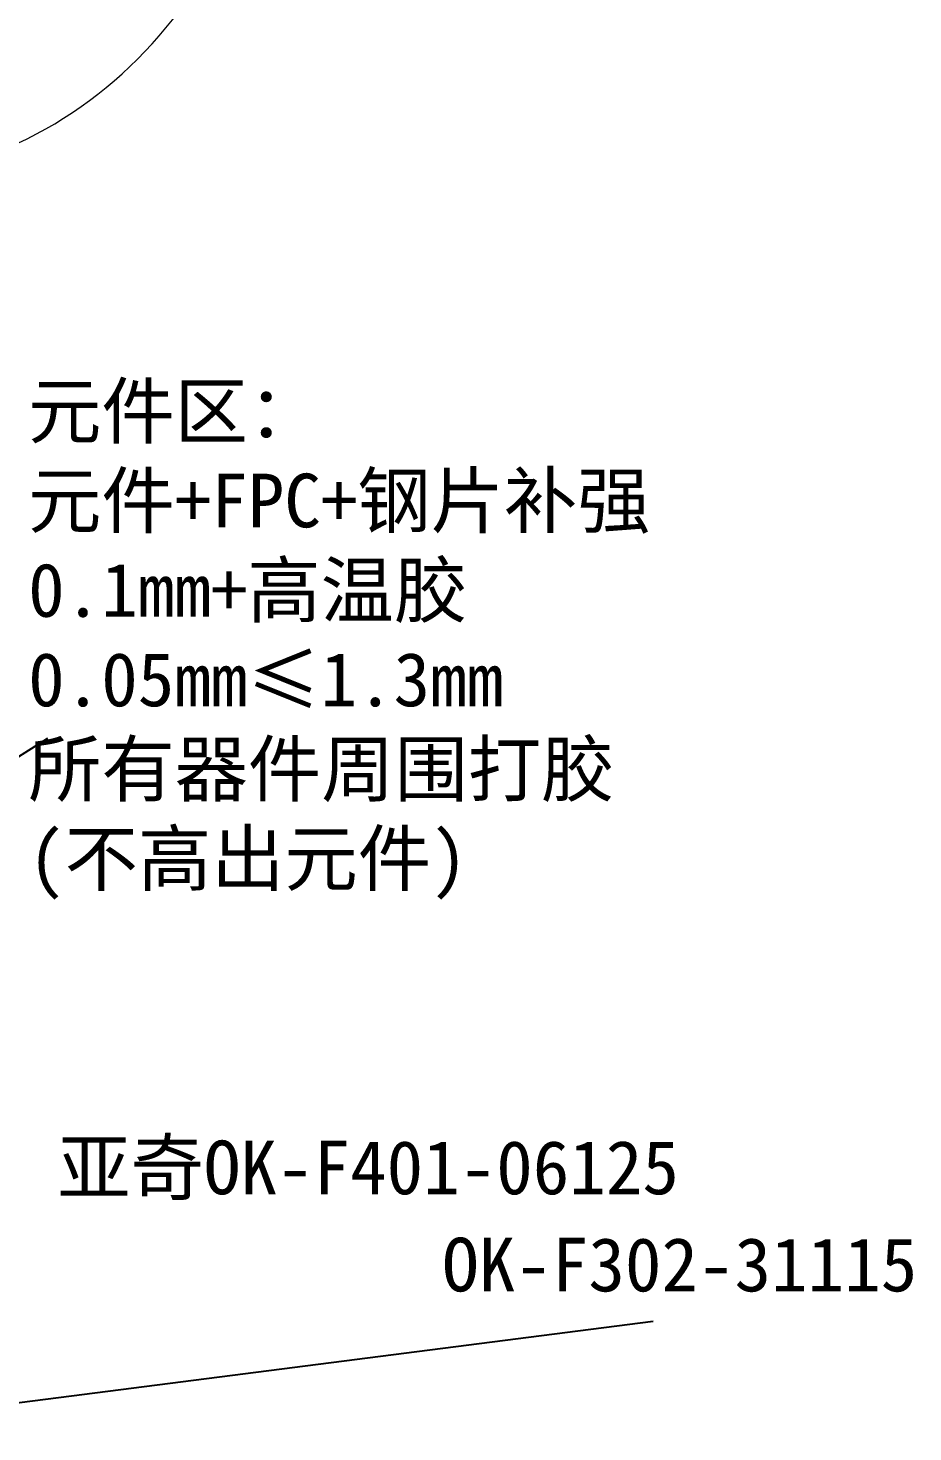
# Model space of a CAD drawing. Header units: millimetres. Extents: x 1773 to 2105, y 395 to 649.
# Drawn here: x 1859.78 to 1876.25, y 486.51 to 512.66 of the extents above; entities that cross this region are included whole.
import ezdxf

# ---------------------------------------------------------------- set-up
doc = ezdxf.new("R2010")
doc.units = ezdxf.units.MM
doc.layers.add('CG', color=3, linetype='Continuous', lineweight=20)
doc.layers.add('dim', color=3, linetype='Continuous')
doc.layers.add('DIM（标注）', color=3, linetype='Continuous')
doc.layers.add('TP-FPC', color=102, linetype='Continuous', true_color=0xc2ccb266)
doc.styles.add('Arial', font='')
doc.styles.add('宋', font='', dxfattribs={"height": 2})
doc.styles.add('宋体', font='')
doc.styles.get('Arial').set_extended_font_data('SimSun')
doc.styles.get('宋').set_extended_font_data('SimSun')
doc.styles.get('宋体').set_extended_font_data('SimSun')
doc.dimstyles.new('Z0.8', dxfattribs={"dimscale": 0.8, "dimtxt": 2.5, "dimasz": 2.2, "dimexe": 1.25, "dimexo": 0.625, "dimtad": 0, "dimdsep": 46, "dimtxsty": '宋体', "dimcen": 2.5, "dimadec": 0, "dimazin": 0, "dimtfac": 1, "dimtmove": 0, "dimatfit": 3, "dimfxl": 1, "dimlwd": 25, "dimlwe": 25, "dimarcsym": 0})

msp = doc.modelspace()

# ---------------------------------------------------------------- linework, layer by layer
at = {"layer": 'CG', "color": 3, "linetype": 'Continuous'}
msp.add_lwpolyline([(1820.054, 517.703, 0.414214), (1828.004, 509.753), (1856.194, 509.753, 0.414214), (1864.144, 517.703), (1864.144, 547.193, 0.414214), (1856.194, 555.143), (1828.004, 555.143, 0.414214), (1820.054, 547.193)], format="xyb", close=True, dxfattribs=at)

# ---------------------------------------------------------------- texts
at = {"color": 4, "insert": (1859.781, 506.028), "char_height": 1, "width": 12.38009, "attachment_point": 1, "style": 'Arial'}
msp.add_mtext('{\\fSimHei|b0|i0|c134|p49;元件区：\\fSimHei|b0|i0|c0|p49;\\P\\fSimHei|b0|i0|c134|p49;元件\\fSimHei|b0|i0|c0|p49;+FPC+\\fSimHei|b0|i0|c134|p49;钢片补强\\fSimHei|b0|i0|c0|p49;0.1mm\\fSimHei|b0|i0|c134|p49;+高温胶\\fSimHei|b0|i0|c0|p49;0.05mm\\fSimSun|b0|i0|c134|p2;\\C1;≤\\fSimHei|b0|i0|c134|p49;1.\\fSimHei|b0|i0|c0|p49;3\\C4;mm\\fSimHei|b0|i0|c134|p49;\\P所有器件周围打胶(不高出元件)}', dxfattribs=at)
at = {"layer": 'dim', "ltscale": 0.01, "insert": (1867.489, 490.127), "char_height": 1, "width": 3.29009, "attachment_point": 1}
msp.add_mtext('OK-F302-31115', dxfattribs=at)
at = {"layer": 'DIM（标注）', "insert": (1871.896, 491.936), "char_height": 1, "width": 29.23206, "attachment_point": 3, "line_spacing_factor": 0.9, "style": '宋'}
msp.add_mtext('亚奇OK-F401-06125', dxfattribs=at)

# ---------------------------------------------------------------- leaders
at = {"ltscale": 0.1}
msp.add_leader([(1851.138, 493.762), (1860.145, 499.432)], dimstyle='Z0.8', override={"dimgap": 0.625, "dimtad": 0, "dimfxl": 1.25, "dimarcsym": 1}, dxfattribs=at)
at = {"layer": 'TP-FPC', "ltscale": 0.01}
msp.add_leader([(1855.826, 486.572), (1871.418, 488.572)], dimstyle='Z0.8', override={"dimgap": 0.625, "dimtad": 0, "dimfxl": 1.25}, dxfattribs=at)

doc.saveas('drawing.dxf')
